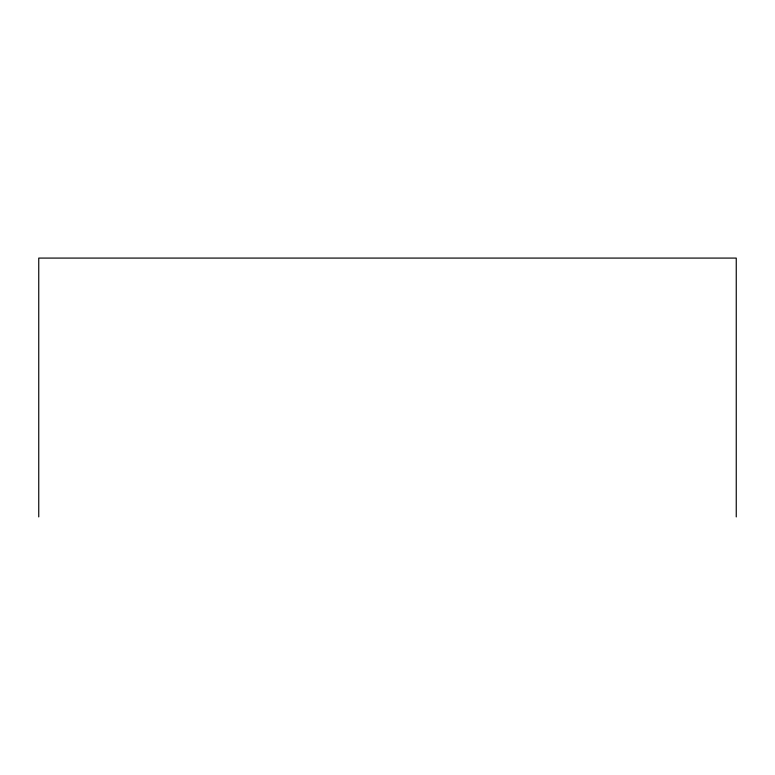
<?xml version="1.0" encoding="UTF-8"?>
<svg xmlns="http://www.w3.org/2000/svg" width="775" height="775" viewBox="0 0 775 775"><rect width="100%" height="100%" fill="white"/><g stroke="black" fill="none" stroke-linecap="round" stroke-linejoin="round"><path stroke-width="1.16" d="M736.25 516.915L736.25 258.085L38.75 258.085L38.75 516.915"/></g></svg>
